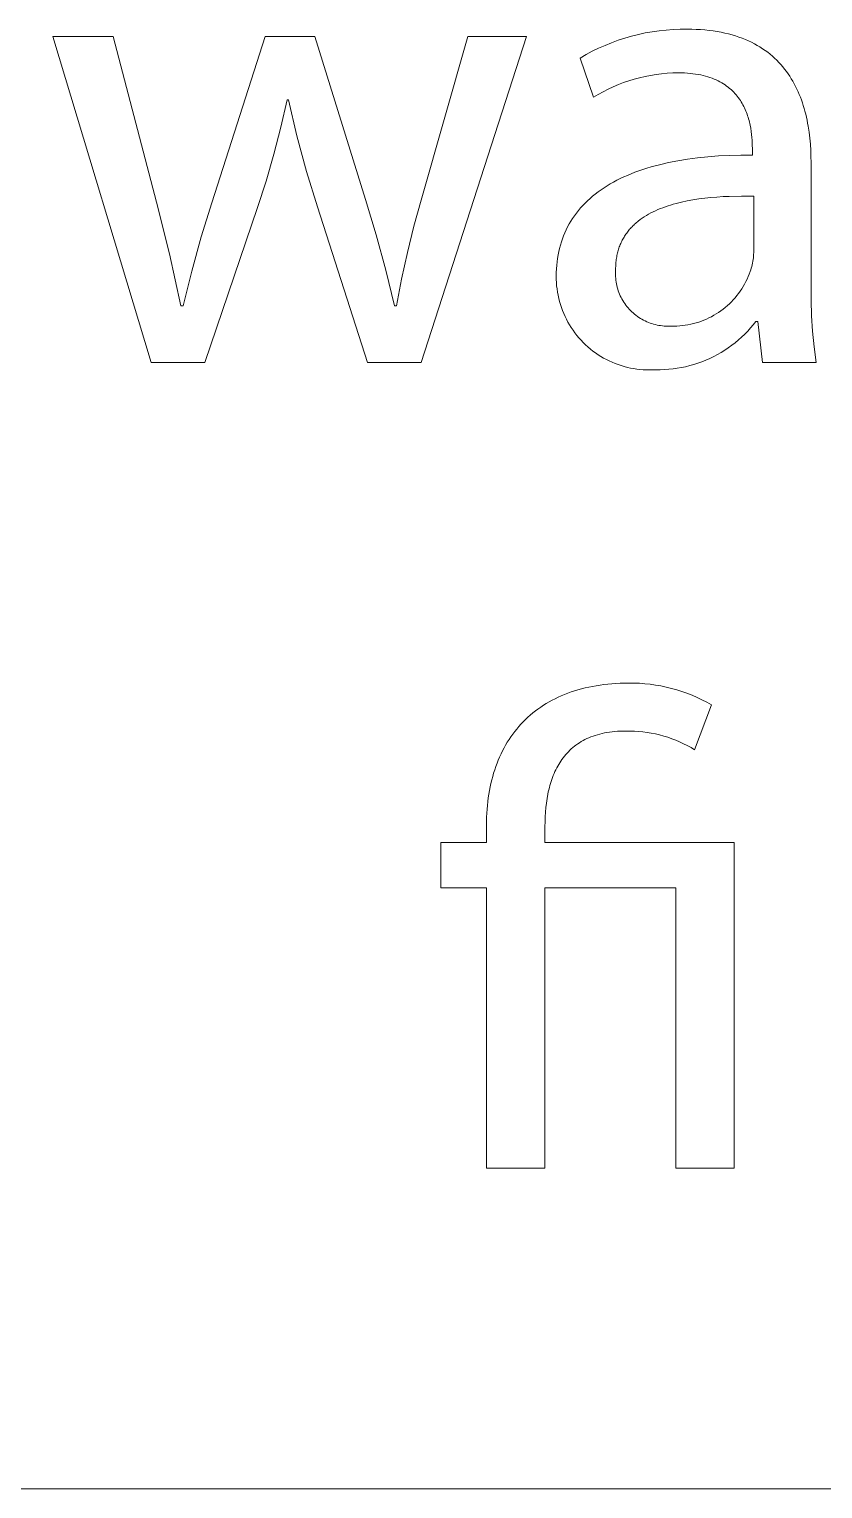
# Model space of a CAD drawing. Header units: millimetres. Extents: x 1383 to 4664, y -160 to 2132.
# Drawn here: x 3776 to 3814.7, y -159.9 to -88.7 of the extents above; entities that cross this region are included whole.
import ezdxf

# ---------------------------------------------------------------- set-up
doc = ezdxf.new("R2010")
doc.units = ezdxf.units.MM
doc.header["$MEASUREMENT"] = 0
doc.layers.add('Domyślny', color=7, linetype='Continuous', true_color=0x000000)

msp = doc.modelspace()

# ---------------------------------------------------------------- linework, layer by layer
at = {"layer": 'Domyślny', "color": 18, "lineweight": 15, "true_color": 0x000000}
for p, q in [((3805.404, -89.053), (3805.737, -88.969)), ((3805.737, -88.969), (3806.071, -88.897)), ((3806.071, -88.897), (3806.408, -88.837)), ((3806.408, -88.837), (3806.747, -88.788)), ((3806.747, -88.788), (3807.088, -88.752)), ((3807.088, -88.752), (3807.429, -88.727)), ((3807.429, -88.727), (3807.772, -88.713)), ((3807.772, -88.713), (3808.114, -88.712)), ((3808.114, -88.712), (3808.339, -88.715)), ((3808.339, -88.715), (3808.558, -88.722)), ((3808.558, -88.722), (3808.772, -88.734)), ((3808.772, -88.734), (3808.981, -88.75)), ((3808.981, -88.75), (3809.185, -88.771)), ((3809.185, -88.771), (3809.384, -88.797)), ((3809.384, -88.797), (3809.578, -88.827)), ((3809.578, -88.827), (3809.766, -88.861)), ((3809.766, -88.861), (3809.95, -88.9)), ((3809.95, -88.9), (3810.129, -88.942)), ((3810.129, -88.942), (3810.304, -88.989)), ((3810.304, -88.989), (3810.473, -89.04)), ((3810.473, -89.04), (3810.638, -89.094)), ((3781.985, -104.971), (3777.188, -89.074)), ((3777.188, -89.074), (3780.138, -89.074)), ((3780.138, -89.074), (3782.247, -97.159)), ((3784.935, -97.181), (3787.535, -89.074)), ((3787.535, -89.074), (3789.961, -89.074)), ((3789.961, -89.074), (3792.43, -97.028)), ((3795.15, -97.05), (3797.423, -89.074)), ((3800.286, -89.074), (3795.15, -104.971)), ((3797.423, -89.074), (3800.286, -89.074)), ((3803.49, -89.79), (3803.798, -89.639)), ((3803.798, -89.639), (3804.111, -89.5)), ((3804.111, -89.5), (3804.428, -89.371)), ((3804.428, -89.371), (3804.75, -89.254)), ((3804.75, -89.254), (3805.075, -89.148)), ((3805.075, -89.148), (3805.404, -89.053)), ((3810.638, -89.094), (3810.798, -89.153)), ((3810.798, -89.153), (3810.954, -89.215)), ((3810.954, -89.215), (3811.105, -89.281)), ((3811.105, -89.281), (3811.251, -89.35)), ((3811.251, -89.35), (3811.394, -89.424)), ((3811.394, -89.424), (3811.531, -89.5)), ((3811.531, -89.5), (3811.665, -89.58)), ((3811.665, -89.58), (3811.794, -89.663)), ((3811.794, -89.663), (3811.92, -89.749)), ((3811.92, -89.749), (3812.041, -89.839)), ((3802.891, -90.122), (3803.188, -89.95)), ((3803.547, -92.034), (3802.891, -90.122)), ((3803.188, -89.95), (3803.49, -89.79)), ((3812.041, -89.839), (3812.158, -89.931)), ((3812.158, -89.931), (3812.271, -90.027)), ((3812.271, -90.027), (3812.38, -90.125)), ((3812.38, -90.125), (3812.485, -90.226)), ((3812.485, -90.226), (3812.586, -90.33)), ((3812.586, -90.33), (3812.684, -90.437)), ((3812.684, -90.437), (3812.778, -90.546)), ((3805.535, -91.151), (3805.274, -91.231)), ((3805.798, -91.08), (3805.535, -91.151)), ((3806.064, -91.019), (3805.798, -91.08)), ((3806.332, -90.966), (3806.064, -91.019)), ((3806.601, -90.923), (3806.332, -90.966)), ((3806.871, -90.889), (3806.601, -90.923)), ((3807.143, -90.864), (3806.871, -90.889)), ((3807.415, -90.849), (3807.143, -90.864)), ((3807.688, -90.843), (3807.415, -90.849)), ((3807.838, -90.844), (3807.688, -90.843)), ((3807.984, -90.85), (3807.838, -90.844)), ((3808.125, -90.858), (3807.984, -90.85)), ((3808.263, -90.87), (3808.125, -90.858)), ((3808.397, -90.884), (3808.263, -90.87)), ((3808.527, -90.902), (3808.397, -90.884)), ((3808.652, -90.923), (3808.527, -90.902)), ((3808.775, -90.947), (3808.652, -90.923)), ((3808.893, -90.974), (3808.775, -90.947)), ((3809.007, -91.003), (3808.893, -90.974)), ((3809.118, -91.035), (3809.007, -91.003)), ((3809.226, -91.07), (3809.118, -91.035)), ((3809.329, -91.107), (3809.226, -91.07)), ((3809.43, -91.147), (3809.329, -91.107)), ((3809.527, -91.189), (3809.43, -91.147)), ((3812.778, -90.546), (3812.868, -90.658)), ((3812.868, -90.658), (3812.954, -90.772)), ((3812.954, -90.772), (3813.037, -90.888)), ((3813.037, -90.888), (3813.117, -91.007)), ((3813.117, -91.007), (3813.193, -91.128)), ((3813.193, -91.128), (3813.265, -91.25)), ((3804.02, -91.762), (3803.781, -91.894)), ((3804.263, -91.639), (3804.02, -91.762)), ((3804.511, -91.524), (3804.263, -91.639)), ((3804.762, -91.417), (3804.511, -91.524)), ((3805.016, -91.32), (3804.762, -91.417)), ((3805.274, -91.231), (3805.016, -91.32)), ((3809.62, -91.234), (3809.527, -91.189)), ((3809.711, -91.28), (3809.62, -91.234)), ((3809.798, -91.329), (3809.711, -91.28)), ((3809.881, -91.38), (3809.798, -91.329)), ((3809.962, -91.433), (3809.881, -91.38)), ((3810.04, -91.487), (3809.962, -91.433)), ((3810.114, -91.544), (3810.04, -91.487)), ((3810.186, -91.602), (3810.114, -91.544)), ((3810.255, -91.662), (3810.186, -91.602)), ((3810.321, -91.724), (3810.255, -91.662)), ((3810.384, -91.787), (3810.321, -91.724)), ((3810.444, -91.851), (3810.384, -91.787)), ((3810.502, -91.917), (3810.444, -91.851)), ((3813.265, -91.25), (3813.335, -91.375)), ((3813.335, -91.375), (3813.401, -91.502)), ((3813.401, -91.502), (3813.464, -91.631)), ((3813.464, -91.631), (3813.523, -91.762)), ((3813.523, -91.762), (3813.58, -91.894)), ((3788.606, -92.166), (3788.307, -93.495)), ((3788.671, -92.166), (3788.606, -92.166)), ((3789.09, -93.921), (3788.671, -92.166)), ((3803.781, -91.894), (3803.547, -92.034)), ((3810.557, -91.984), (3810.502, -91.917)), ((3810.61, -92.052), (3810.557, -91.984)), ((3810.66, -92.122), (3810.61, -92.052)), ((3810.708, -92.192), (3810.66, -92.122)), ((3810.753, -92.263), (3810.708, -92.192)), ((3810.796, -92.336), (3810.753, -92.263)), ((3810.837, -92.409), (3810.796, -92.336)), ((3810.875, -92.483), (3810.837, -92.409)), ((3810.911, -92.557), (3810.875, -92.483)), ((3810.946, -92.632), (3810.911, -92.557)), ((3813.58, -91.894), (3813.634, -92.028)), ((3813.634, -92.028), (3813.684, -92.163)), ((3813.684, -92.163), (3813.732, -92.3)), ((3813.732, -92.3), (3813.777, -92.438)), ((3813.777, -92.438), (3813.819, -92.578)), ((3813.819, -92.578), (3813.858, -92.719)), ((3810.978, -92.708), (3810.946, -92.632)), ((3811.008, -92.784), (3810.978, -92.708)), ((3811.037, -92.86), (3811.008, -92.784)), ((3811.063, -92.936), (3811.037, -92.86)), ((3811.088, -93.013), (3811.063, -92.936)), ((3811.111, -93.09), (3811.088, -93.013)), ((3811.132, -93.167), (3811.111, -93.09)), ((3811.152, -93.243), (3811.132, -93.167)), ((3811.17, -93.32), (3811.152, -93.243)), ((3813.858, -92.719), (3813.894, -92.861)), ((3813.894, -92.861), (3813.928, -93.004)), ((3813.928, -93.004), (3813.959, -93.148)), ((3813.959, -93.148), (3813.988, -93.293)), ((3813.988, -93.293), (3814.014, -93.438)), ((3788.307, -93.495), (3787.969, -94.815)), ((3789.563, -95.663), (3789.09, -93.921)), ((3811.186, -93.396), (3811.17, -93.32)), ((3811.215, -93.548), (3811.186, -93.396)), ((3811.239, -93.698), (3811.215, -93.548)), ((3811.257, -93.846), (3811.239, -93.698)), ((3811.272, -93.99), (3811.257, -93.846)), ((3811.282, -94.131), (3811.272, -93.99)), ((3814.014, -93.438), (3814.059, -93.732)), ((3814.059, -93.732), (3814.095, -94.028)), ((3811.289, -94.267), (3811.282, -94.131)), ((3811.292, -94.399), (3811.289, -94.267)), ((3811.293, -94.525), (3811.292, -94.399)), ((3811.293, -94.853), (3811.293, -94.525)), ((3814.095, -94.028), (3814.123, -94.326)), ((3814.123, -94.326), (3814.142, -94.625)), ((3814.142, -94.625), (3814.153, -94.925)), ((3787.969, -94.815), (3787.591, -96.124)), ((3806.152, -95.497), (3806.355, -95.437)), ((3806.355, -95.437), (3806.562, -95.379)), ((3806.562, -95.379), (3806.774, -95.324)), ((3806.774, -95.324), (3807.209, -95.223)), ((3807.209, -95.223), (3807.662, -95.134)), ((3807.662, -95.134), (3808.131, -95.057)), ((3808.131, -95.057), (3808.617, -94.992)), ((3808.617, -94.992), (3809.12, -94.94)), ((3809.12, -94.94), (3809.639, -94.899)), ((3809.639, -94.899), (3810.174, -94.871)), ((3810.174, -94.871), (3810.726, -94.856)), ((3810.726, -94.856), (3811.293, -94.853)), ((3814.153, -94.925), (3814.156, -95.224)), ((3814.156, -95.224), (3814.156, -101.168)), ((3787.591, -96.124), (3787.174, -97.421)), ((3790.092, -97.388), (3789.563, -95.663)), ((3804.524, -96.175), (3804.687, -96.088)), ((3804.687, -96.088), (3804.855, -96.004)), ((3804.855, -96.004), (3805.027, -95.923)), ((3805.027, -95.923), (3805.204, -95.845)), ((3805.204, -95.845), (3805.385, -95.77)), ((3805.385, -95.77), (3805.57, -95.697)), ((3805.57, -95.697), (3805.76, -95.628)), ((3805.76, -95.628), (3805.954, -95.561)), ((3805.954, -95.561), (3806.152, -95.497)), ((3803.38, -96.972), (3803.507, -96.863)), ((3803.507, -96.863), (3803.638, -96.756)), ((3803.638, -96.756), (3803.775, -96.652)), ((3803.775, -96.652), (3803.916, -96.551)), ((3803.916, -96.551), (3804.061, -96.453)), ((3804.061, -96.453), (3804.211, -96.358)), ((3804.211, -96.358), (3804.365, -96.265)), ((3804.365, -96.265), (3804.524, -96.175)), ((3810.163, -96.871), (3809.864, -96.885)), ((3810.763, -96.858), (3810.163, -96.871)), ((3811.359, -96.863), (3810.763, -96.858)), ((3811.359, -99.616), (3811.359, -96.863)), ((3782.247, -97.159), (3782.876, -99.679)), ((3784.425, -98.848), (3784.935, -97.181)), ((3787.174, -97.421), (3784.607, -104.971)), ((3792.528, -104.971), (3790.092, -97.388)), ((3792.43, -97.028), (3792.947, -98.745)), ((3794.793, -98.328), (3795.15, -97.05)), ((3802.714, -97.687), (3802.813, -97.561)), ((3802.813, -97.561), (3802.917, -97.437)), ((3802.917, -97.437), (3803.026, -97.317)), ((3803.026, -97.317), (3803.139, -97.199)), ((3803.139, -97.199), (3803.257, -97.084)), ((3803.257, -97.084), (3803.38, -96.972)), ((3806.573, -97.571), (3806.458, -97.625)), ((3806.69, -97.519), (3806.573, -97.571)), ((3806.81, -97.469), (3806.69, -97.519)), ((3806.932, -97.422), (3806.81, -97.469)), ((3807.056, -97.377), (3806.932, -97.422)), ((3807.182, -97.334), (3807.056, -97.377)), ((3807.31, -97.294), (3807.182, -97.334)), ((3807.44, -97.255), (3807.31, -97.294)), ((3807.573, -97.219), (3807.44, -97.255)), ((3807.842, -97.152), (3807.573, -97.219)), ((3808.118, -97.093), (3807.842, -97.152)), ((3808.399, -97.042), (3808.118, -97.093)), ((3808.685, -96.998), (3808.399, -97.042)), ((3808.975, -96.96), (3808.685, -96.998)), ((3809.269, -96.929), (3808.975, -96.96)), ((3809.565, -96.904), (3809.269, -96.929)), ((3809.864, -96.885), (3809.565, -96.904)), ((3802.288, -98.357), (3802.364, -98.217)), ((3802.364, -98.217), (3802.444, -98.081)), ((3802.444, -98.081), (3802.529, -97.947)), ((3802.529, -97.947), (3802.619, -97.815)), ((3802.619, -97.815), (3802.714, -97.687)), ((3805.511, -98.268), (3805.469, -98.309)), ((3805.554, -98.229), (3805.511, -98.268)), ((3805.597, -98.189), (3805.554, -98.229)), ((3805.642, -98.151), (3805.597, -98.189)), ((3805.687, -98.113), (3805.642, -98.151)), ((3805.733, -98.076), (3805.687, -98.113)), ((3805.828, -98.003), (3805.733, -98.076)), ((3805.926, -97.934), (3805.828, -98.003)), ((3806.026, -97.867), (3805.926, -97.934)), ((3806.13, -97.803), (3806.026, -97.867)), ((3806.237, -97.741), (3806.13, -97.803)), ((3806.346, -97.682), (3806.237, -97.741)), ((3806.458, -97.625), (3806.346, -97.682)), ((3783.959, -100.527), (3784.425, -98.848)), ((3792.947, -98.745), (3793.417, -100.475)), ((3794.474, -99.616), (3794.793, -98.328)), ((3801.981, -99.094), (3802.033, -98.941)), ((3802.033, -98.941), (3802.089, -98.791)), ((3802.089, -98.791), (3802.151, -98.644)), ((3802.151, -98.644), (3802.217, -98.499)), ((3802.217, -98.499), (3802.288, -98.357)), ((3804.952, -99.008), (3804.925, -99.061)), ((3804.979, -98.956), (3804.952, -99.008)), ((3805.008, -98.905), (3804.979, -98.956)), ((3805.037, -98.855), (3805.008, -98.905)), ((3805.068, -98.805), (3805.037, -98.855)), ((3805.1, -98.756), (3805.068, -98.805)), ((3805.132, -98.708), (3805.1, -98.756)), ((3805.166, -98.661), (3805.132, -98.708)), ((3805.201, -98.614), (3805.166, -98.661)), ((3805.236, -98.568), (3805.201, -98.614)), ((3805.273, -98.523), (3805.236, -98.568)), ((3805.31, -98.479), (3805.273, -98.523)), ((3805.349, -98.435), (3805.31, -98.479)), ((3805.388, -98.393), (3805.349, -98.435)), ((3805.428, -98.351), (3805.388, -98.393)), ((3805.469, -98.309), (3805.428, -98.351)), ((3782.876, -99.679), (3783.427, -102.218)), ((3794.192, -100.913), (3794.474, -99.616)), ((3801.823, -99.731), (3801.855, -99.568)), ((3801.855, -99.568), (3801.892, -99.407)), ((3801.892, -99.407), (3801.934, -99.249)), ((3801.934, -99.249), (3801.981, -99.094)), ((3804.705, -99.696), (3804.692, -99.759)), ((3804.72, -99.634), (3804.705, -99.696)), ((3804.735, -99.573), (3804.72, -99.634)), ((3804.752, -99.513), (3804.735, -99.573)), ((3804.769, -99.453), (3804.752, -99.513)), ((3804.788, -99.395), (3804.769, -99.453)), ((3804.808, -99.337), (3804.788, -99.395)), ((3804.83, -99.28), (3804.808, -99.337)), ((3804.852, -99.224), (3804.83, -99.28)), ((3804.875, -99.169), (3804.852, -99.224)), ((3804.9, -99.115), (3804.875, -99.169)), ((3804.925, -99.061), (3804.9, -99.115)), ((3811.351, -99.787), (3811.357, -99.702)), ((3811.357, -99.702), (3811.359, -99.616)), ((3801.736, -100.585), (3801.743, -100.409)), ((3801.743, -100.409), (3801.756, -100.236)), ((3801.756, -100.236), (3801.773, -100.065)), ((3801.773, -100.065), (3801.796, -99.896)), ((3801.796, -99.896), (3801.823, -99.731)), ((3804.629, -100.436), (3804.623, -100.523)), ((3804.631, -100.293), (3804.629, -100.364)), ((3804.629, -100.364), (3804.629, -100.436)), ((3804.634, -100.223), (3804.631, -100.293)), ((3804.639, -100.154), (3804.634, -100.223)), ((3804.645, -100.086), (3804.639, -100.154)), ((3804.652, -100.019), (3804.645, -100.086)), ((3804.66, -99.953), (3804.652, -100.019)), ((3804.67, -99.887), (3804.66, -99.953)), ((3804.68, -99.823), (3804.67, -99.887)), ((3804.692, -99.759), (3804.68, -99.823)), ((3811.213, -100.454), (3811.24, -100.373)), ((3811.24, -100.373), (3811.264, -100.291)), ((3811.264, -100.291), (3811.285, -100.208)), ((3811.285, -100.208), (3811.304, -100.125)), ((3811.304, -100.125), (3811.32, -100.041)), ((3811.32, -100.041), (3811.333, -99.956)), ((3811.333, -99.956), (3811.343, -99.872)), ((3811.343, -99.872), (3811.351, -99.787)), ((3783.536, -102.218), (3783.959, -100.527)), ((3793.417, -100.475), (3793.839, -102.218)), ((3793.949, -102.218), (3794.192, -100.913)), ((3801.733, -100.763), (3801.736, -100.585)), ((3801.734, -100.92), (3801.733, -100.763)), ((3801.741, -101.076), (3801.734, -100.92)), ((3801.753, -101.231), (3801.741, -101.076)), ((3804.623, -100.523), (3804.62, -100.611)), ((3804.62, -100.611), (3804.621, -100.699)), ((3804.621, -100.699), (3804.624, -100.787)), ((3804.624, -100.787), (3804.631, -100.875)), ((3804.631, -100.875), (3804.64, -100.963)), ((3804.64, -100.963), (3804.652, -101.05)), ((3804.652, -101.05), (3804.668, -101.136)), ((3804.668, -101.136), (3804.686, -101.222)), ((3810.912, -101.151), (3810.975, -101.032)), ((3810.975, -101.032), (3811.034, -100.91)), ((3811.034, -100.91), (3811.088, -100.786)), ((3811.088, -100.786), (3811.138, -100.661)), ((3811.138, -100.661), (3811.184, -100.534)), ((3811.184, -100.534), (3811.213, -100.454)), ((3801.77, -101.387), (3801.753, -101.231)), ((3801.792, -101.541), (3801.77, -101.387)), ((3801.82, -101.695), (3801.792, -101.541)), ((3801.853, -101.847), (3801.82, -101.695)), ((3801.891, -101.999), (3801.853, -101.847)), ((3804.686, -101.222), (3804.708, -101.308)), ((3804.708, -101.308), (3804.732, -101.392)), ((3804.732, -101.392), (3804.759, -101.476)), ((3804.759, -101.476), (3804.789, -101.559)), ((3804.789, -101.559), (3804.822, -101.64)), ((3804.822, -101.64), (3804.857, -101.721)), ((3804.857, -101.721), (3804.896, -101.8)), ((3804.896, -101.8), (3804.937, -101.878)), ((3810.363, -101.919), (3810.453, -101.817)), ((3810.453, -101.817), (3810.539, -101.713)), ((3810.539, -101.713), (3810.621, -101.606)), ((3810.621, -101.606), (3810.699, -101.496)), ((3810.699, -101.496), (3810.774, -101.384)), ((3810.774, -101.384), (3810.845, -101.269)), ((3810.845, -101.269), (3810.912, -101.151)), ((3814.156, -101.168), (3814.157, -101.931)), ((3783.427, -102.218), (3783.536, -102.218)), ((3793.839, -102.218), (3793.949, -102.218)), ((3801.935, -102.149), (3801.891, -101.999)), ((3801.984, -102.297), (3801.935, -102.149)), ((3802.037, -102.444), (3801.984, -102.297)), ((3802.096, -102.589), (3802.037, -102.444)), ((3804.937, -101.878), (3804.981, -101.954)), ((3804.981, -101.954), (3805.027, -102.029)), ((3805.027, -102.029), (3805.076, -102.102)), ((3805.076, -102.102), (3805.127, -102.174)), ((3805.127, -102.174), (3805.181, -102.243)), ((3805.181, -102.243), (3805.237, -102.311)), ((3805.237, -102.311), (3805.295, -102.377)), ((3805.295, -102.377), (3805.356, -102.441)), ((3805.356, -102.441), (3805.419, -102.502)), ((3805.419, -102.502), (3805.484, -102.562)), ((3805.484, -102.562), (3805.55, -102.619)), ((3809.534, -102.607), (3809.648, -102.534)), ((3809.648, -102.534), (3809.759, -102.457)), ((3809.759, -102.457), (3809.867, -102.376)), ((3809.867, -102.376), (3809.972, -102.291)), ((3809.972, -102.291), (3810.075, -102.203)), ((3810.075, -102.203), (3810.174, -102.112)), ((3810.174, -102.112), (3810.27, -102.017)), ((3810.27, -102.017), (3810.363, -101.919)), ((3814.157, -101.931), (3814.183, -102.693)), ((3802.16, -102.731), (3802.096, -102.589)), ((3802.229, -102.871), (3802.16, -102.731)), ((3802.302, -103.009), (3802.229, -102.871)), ((3802.38, -103.145), (3802.302, -103.009)), ((3802.463, -103.277), (3802.38, -103.145)), ((3802.55, -103.407), (3802.463, -103.277)), ((3805.55, -102.619), (3805.619, -102.674)), ((3805.619, -102.674), (3805.69, -102.726)), ((3805.69, -102.726), (3805.762, -102.776)), ((3805.762, -102.776), (3805.836, -102.824)), ((3805.836, -102.824), (3805.912, -102.869)), ((3805.912, -102.869), (3805.989, -102.911)), ((3805.989, -102.911), (3806.068, -102.951)), ((3806.068, -102.951), (3806.148, -102.988)), ((3806.148, -102.988), (3806.229, -103.022)), ((3806.229, -103.022), (3806.311, -103.053)), ((3806.311, -103.053), (3806.394, -103.082)), ((3806.394, -103.082), (3806.478, -103.107)), ((3806.478, -103.107), (3806.564, -103.13)), ((3806.564, -103.13), (3806.649, -103.15)), ((3806.649, -103.15), (3806.736, -103.166)), ((3806.736, -103.166), (3806.823, -103.18)), ((3806.823, -103.18), (3806.91, -103.191)), ((3806.91, -103.191), (3806.998, -103.199)), ((3806.998, -103.199), (3807.085, -103.204)), ((3807.085, -103.204), (3807.173, -103.205)), ((3807.173, -103.205), (3807.261, -103.204)), ((3807.261, -103.204), (3807.349, -103.2)), ((3807.349, -103.2), (3807.484, -103.201)), ((3807.484, -103.201), (3807.619, -103.198)), ((3807.619, -103.198), (3807.754, -103.19)), ((3807.754, -103.19), (3807.889, -103.177)), ((3807.889, -103.177), (3808.023, -103.16)), ((3808.023, -103.16), (3808.156, -103.138)), ((3808.156, -103.138), (3808.288, -103.112)), ((3808.288, -103.112), (3808.42, -103.081)), ((3808.42, -103.081), (3808.55, -103.045)), ((3808.55, -103.045), (3808.679, -103.006)), ((3808.679, -103.006), (3808.807, -102.961)), ((3808.807, -102.961), (3808.933, -102.913)), ((3808.933, -102.913), (3809.057, -102.86)), ((3809.057, -102.86), (3809.18, -102.803)), ((3809.18, -102.803), (3809.3, -102.742)), ((3809.3, -102.742), (3809.418, -102.676)), ((3809.418, -102.676), (3809.534, -102.607)), ((3811.34, -103.134), (3811.205, -103.293)), ((3811.468, -102.971), (3811.34, -103.134)), ((3811.556, -102.971), (3811.468, -102.971)), ((3811.785, -104.97), (3811.556, -102.971)), ((3814.183, -102.693), (3814.233, -103.454)), ((3802.642, -103.533), (3802.55, -103.407)), ((3802.738, -103.656), (3802.642, -103.533)), ((3802.838, -103.776), (3802.738, -103.656)), ((3802.942, -103.892), (3802.838, -103.776)), ((3803.05, -104.005), (3802.942, -103.892)), ((3810.615, -103.879), (3810.455, -104.013)), ((3810.77, -103.741), (3810.615, -103.879)), ((3810.921, -103.597), (3810.77, -103.741)), ((3811.066, -103.447), (3810.921, -103.597)), ((3811.205, -103.293), (3811.066, -103.447)), ((3814.233, -103.454), (3814.308, -104.214)), ((3803.162, -104.114), (3803.05, -104.005)), ((3803.278, -104.219), (3803.162, -104.114)), ((3803.397, -104.32), (3803.278, -104.219)), ((3803.52, -104.417), (3803.397, -104.32)), ((3803.645, -104.509), (3803.52, -104.417)), ((3803.774, -104.597), (3803.645, -104.509)), ((3803.906, -104.681), (3803.774, -104.597)), ((3804.041, -104.76), (3803.906, -104.681)), ((3809.408, -104.689), (3809.221, -104.779)), ((3809.592, -104.591), (3809.408, -104.689)), ((3809.773, -104.488), (3809.592, -104.591)), ((3809.949, -104.378), (3809.773, -104.488)), ((3810.122, -104.262), (3809.949, -104.378)), ((3810.291, -104.14), (3810.122, -104.262)), ((3810.455, -104.013), (3810.291, -104.14)), ((3814.308, -104.214), (3814.407, -104.97)), ((3784.607, -104.971), (3781.985, -104.971)), ((3795.15, -104.971), (3792.528, -104.971)), ((3804.178, -104.834), (3804.041, -104.76)), ((3804.318, -104.903), (3804.178, -104.834)), ((3804.46, -104.968), (3804.318, -104.903)), ((3804.605, -105.028), (3804.46, -104.968)), ((3804.751, -105.082), (3804.605, -105.028)), ((3804.899, -105.132), (3804.751, -105.082)), ((3805.049, -105.176), (3804.899, -105.132)), ((3805.2, -105.216), (3805.049, -105.176)), ((3805.352, -105.25), (3805.2, -105.216)), ((3805.506, -105.279), (3805.352, -105.25)), ((3805.66, -105.302), (3805.506, -105.279)), ((3805.815, -105.32), (3805.66, -105.302)), ((3805.971, -105.333), (3805.815, -105.32)), ((3806.127, -105.341), (3805.971, -105.333)), ((3806.283, -105.343), (3806.127, -105.341)), ((3806.439, -105.339), (3806.283, -105.343)), ((3806.595, -105.331), (3806.439, -105.339)), ((3806.803, -105.331), (3806.595, -105.331)), ((3807.011, -105.324), (3806.803, -105.331)), ((3807.219, -105.31), (3807.011, -105.324)), ((3807.426, -105.289), (3807.219, -105.31)), ((3807.632, -105.26), (3807.426, -105.289)), ((3807.837, -105.225), (3807.632, -105.26)), ((3808.041, -105.182), (3807.837, -105.225)), ((3808.243, -105.132), (3808.041, -105.182)), ((3808.443, -105.075), (3808.243, -105.132)), ((3808.641, -105.012), (3808.443, -105.075)), ((3808.837, -104.941), (3808.641, -105.012)), ((3809.03, -104.863), (3808.837, -104.941)), ((3809.221, -104.779), (3809.03, -104.863)), ((3814.407, -104.97), (3811.785, -104.97)), ((3802.295, -121.115), (3802.457, -121.057)), ((3802.457, -121.057), (3802.623, -121.002)), ((3802.623, -121.002), (3802.792, -120.951)), ((3802.792, -120.951), (3802.963, -120.903)), ((3802.963, -120.903), (3803.138, -120.86)), ((3803.138, -120.86), (3803.316, -120.819)), ((3803.316, -120.819), (3803.497, -120.783)), ((3803.497, -120.783), (3803.68, -120.75)), ((3803.68, -120.75), (3803.867, -120.721)), ((3803.867, -120.721), (3804.057, -120.695)), ((3804.057, -120.695), (3804.25, -120.674)), ((3804.25, -120.674), (3804.446, -120.656)), ((3804.446, -120.656), (3804.644, -120.642)), ((3804.644, -120.642), (3804.846, -120.633)), ((3804.846, -120.633), (3805.05, -120.627)), ((3805.05, -120.627), (3805.258, -120.625)), ((3805.258, -120.625), (3805.522, -120.626)), ((3805.522, -120.626), (3805.787, -120.635)), ((3805.787, -120.635), (3806.05, -120.654)), ((3806.05, -120.654), (3806.313, -120.682)), ((3806.313, -120.682), (3806.575, -120.718)), ((3806.575, -120.718), (3806.836, -120.764)), ((3806.836, -120.764), (3807.094, -120.818)), ((3807.094, -120.818), (3807.351, -120.88)), ((3807.351, -120.88), (3807.606, -120.952)), ((3807.606, -120.952), (3807.858, -121.032)), ((3807.858, -121.032), (3808.107, -121.12)), ((3800.842, -121.889), (3800.973, -121.796)), ((3800.973, -121.796), (3801.107, -121.707)), ((3801.107, -121.707), (3801.245, -121.621)), ((3801.245, -121.621), (3801.385, -121.539)), ((3801.385, -121.539), (3801.529, -121.46)), ((3801.529, -121.46), (3801.676, -121.384)), ((3801.676, -121.384), (3801.826, -121.312)), ((3801.826, -121.312), (3801.979, -121.243)), ((3801.979, -121.243), (3802.136, -121.177)), ((3802.136, -121.177), (3802.295, -121.115)), ((3808.107, -121.12), (3808.353, -121.217)), ((3808.353, -121.217), (3808.596, -121.322)), ((3809.301, -121.684), (3808.481, -123.881)), ((3808.596, -121.322), (3808.835, -121.435)), ((3808.835, -121.435), (3809.07, -121.556)), ((3809.07, -121.556), (3809.301, -121.684)), ((3800.014, -122.625), (3800.123, -122.511)), ((3800.123, -122.511), (3800.235, -122.399)), ((3800.235, -122.399), (3800.35, -122.291)), ((3800.35, -122.291), (3800.468, -122.186)), ((3800.468, -122.186), (3800.589, -122.083)), ((3800.589, -122.083), (3800.714, -121.985)), ((3800.714, -121.985), (3800.842, -121.889)), ((3799.521, -123.244), (3799.613, -123.114)), ((3799.613, -123.114), (3799.709, -122.987)), ((3799.709, -122.987), (3799.807, -122.864)), ((3799.807, -122.864), (3799.909, -122.743)), ((3799.909, -122.743), (3800.014, -122.625)), ((3803.525, -123.212), (3803.422, -123.251)), ((3803.631, -123.176), (3803.525, -123.212)), ((3803.739, -123.143), (3803.631, -123.176)), ((3803.851, -123.112), (3803.739, -123.143)), ((3803.965, -123.084), (3803.851, -123.112)), ((3804.082, -123.059), (3803.965, -123.084)), ((3804.202, -123.037), (3804.082, -123.059)), ((3804.325, -123.018), (3804.202, -123.037)), ((3804.451, -123.001), (3804.325, -123.018)), ((3804.58, -122.987), (3804.451, -123.001)), ((3804.712, -122.977), (3804.58, -122.987)), ((3804.847, -122.969), (3804.712, -122.977)), ((3804.986, -122.964), (3804.847, -122.969)), ((3805.127, -122.963), (3804.986, -122.964)), ((3805.334, -122.962), (3805.127, -122.963)), ((3805.542, -122.968), (3805.334, -122.962)), ((3805.749, -122.981), (3805.542, -122.968)), ((3805.955, -123.001), (3805.749, -122.981)), ((3806.161, -123.028), (3805.955, -123.001)), ((3806.365, -123.062), (3806.161, -123.028)), ((3806.569, -123.103), (3806.365, -123.062)), ((3806.77, -123.151), (3806.569, -123.103)), ((3806.971, -123.206), (3806.77, -123.151)), ((3807.169, -123.268), (3806.971, -123.206)), ((3799.04, -124.081), (3799.112, -123.935)), ((3799.112, -123.935), (3799.187, -123.791)), ((3799.187, -123.791), (3799.265, -123.65)), ((3799.265, -123.65), (3799.347, -123.511)), ((3799.347, -123.511), (3799.433, -123.376)), ((3799.433, -123.376), (3799.521, -123.244)), ((3802.393, -123.902), (3802.324, -123.971)), ((3802.465, -123.835), (3802.393, -123.902)), ((3802.539, -123.771), (3802.465, -123.835)), ((3802.616, -123.708), (3802.539, -123.771)), ((3802.695, -123.648), (3802.616, -123.708)), ((3802.777, -123.59), (3802.695, -123.648)), ((3802.861, -123.534), (3802.777, -123.59)), ((3802.948, -123.481), (3802.861, -123.534)), ((3803.038, -123.43), (3802.948, -123.481)), ((3803.13, -123.381), (3803.038, -123.43)), ((3803.225, -123.335), (3803.13, -123.381)), ((3803.322, -123.292), (3803.225, -123.335)), ((3803.422, -123.251), (3803.322, -123.292)), ((3807.365, -123.336), (3807.169, -123.268)), ((3807.558, -123.411), (3807.365, -123.336)), ((3807.749, -123.492), (3807.558, -123.411)), ((3807.937, -123.58), (3807.749, -123.492)), ((3808.122, -123.674), (3807.937, -123.58)), ((3808.303, -123.774), (3808.122, -123.674)), ((3808.481, -123.881), (3808.303, -123.774)), ((3798.786, -124.695), (3798.845, -124.537)), ((3798.845, -124.537), (3798.906, -124.383)), ((3798.906, -124.383), (3798.971, -124.231)), ((3798.971, -124.231), (3799.04, -124.081)), ((3801.851, -124.592), (3801.802, -124.678)), ((3801.903, -124.508), (3801.851, -124.592)), ((3801.956, -124.426), (3801.903, -124.508)), ((3802.012, -124.345), (3801.956, -124.426)), ((3802.069, -124.266), (3802.012, -124.345)), ((3802.13, -124.189), (3802.069, -124.266)), ((3802.192, -124.115), (3802.13, -124.189)), ((3802.257, -124.042), (3802.192, -124.115)), ((3802.324, -123.971), (3802.257, -124.042)), ((3798.547, -125.521), (3798.588, -125.35)), ((3798.588, -125.35), (3798.633, -125.183)), ((3798.633, -125.183), (3798.68, -125.017)), ((3798.68, -125.017), (3798.732, -124.855)), ((3798.732, -124.855), (3798.786, -124.695)), ((3801.516, -125.325), (3801.483, -125.423)), ((3801.551, -125.228), (3801.516, -125.325)), ((3801.588, -125.132), (3801.551, -125.228)), ((3801.627, -125.038), (3801.588, -125.132)), ((3801.668, -124.946), (3801.627, -125.038)), ((3801.71, -124.855), (3801.668, -124.946)), ((3801.755, -124.766), (3801.71, -124.855)), ((3801.802, -124.678), (3801.755, -124.766)), ((3798.419, -126.226), (3798.446, -126.046)), ((3798.446, -126.046), (3798.476, -125.869)), ((3798.476, -125.869), (3798.51, -125.693)), ((3798.51, -125.693), (3798.547, -125.521)), ((3801.324, -126.041), (3801.285, -126.256)), ((3801.346, -125.935), (3801.324, -126.041)), ((3801.37, -125.83), (3801.346, -125.935)), ((3801.396, -125.726), (3801.37, -125.83)), ((3801.423, -125.624), (3801.396, -125.726)), ((3801.452, -125.523), (3801.423, -125.624)), ((3801.483, -125.423), (3801.452, -125.523)), ((3798.347, -126.97), (3798.36, -126.781)), ((3798.36, -126.781), (3798.376, -126.594)), ((3798.376, -126.594), (3798.396, -126.409)), ((3798.396, -126.409), (3798.419, -126.226)), ((3801.227, -126.7), (3801.207, -126.927)), ((3801.253, -126.476), (3801.227, -126.7)), ((3801.285, -126.256), (3801.253, -126.476)), ((3798.331, -127.552), (3798.333, -127.356)), ((3798.333, -127.356), (3798.338, -127.162)), ((3798.338, -127.162), (3798.347, -126.97)), ((3801.185, -127.392), (3801.183, -127.628)), ((3801.193, -127.158), (3801.185, -127.392)), ((3801.207, -126.927), (3801.193, -127.158)), ((3798.331, -128.404), (3798.331, -127.552)), ((3801.183, -127.628), (3801.183, -128.404)), ((3796.102, -130.611), (3796.102, -128.404)), ((3796.102, -128.404), (3798.331, -128.404)), ((3801.183, -128.404), (3810.415, -128.404)), ((3810.415, -128.404), (3810.415, -144.301)), ((3798.331, -130.611), (3796.102, -130.611)), ((3798.331, -144.301), (3798.331, -130.611)), ((3807.563, -130.611), (3801.183, -130.611)), ((3801.183, -130.611), (3801.183, -144.301)), ((3807.563, -144.301), (3807.563, -130.611)), ((3801.183, -144.301), (3798.331, -144.301)), ((3810.415, -144.301), (3807.563, -144.301)), ((4660.842, -159.944), (1382.856, -159.944)), ((4660.842, -159.944), (3424.001, -159.944))]:
    msp.add_line(p, q, dxfattribs=at)

doc.saveas('drawing.dxf')
